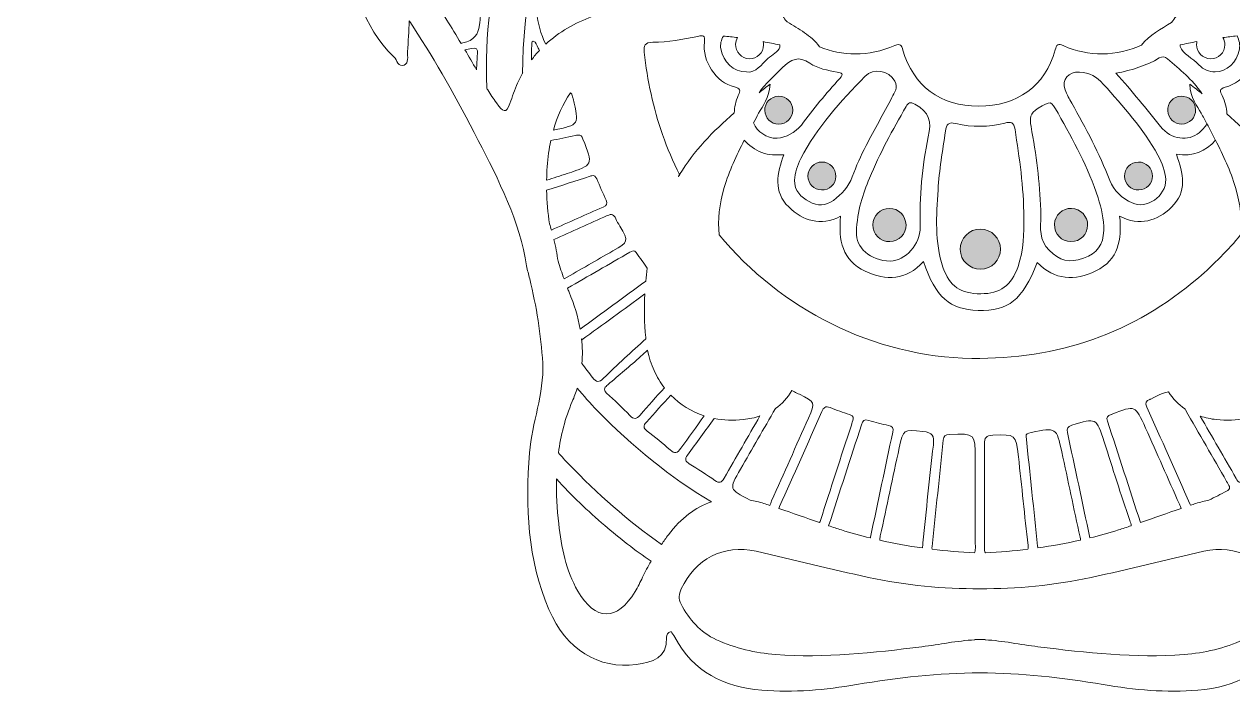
# Model space of a CAD drawing. Extents: x 95 to 1905, y -1935 to -66.
# Drawn here: x 446 to 1147, y -1935 to -1548 of the extents above; entities that cross this region are included whole.
import ezdxf

# ---------------------------------------------------------------- set-up
doc = ezdxf.new("R2010")
doc.units = 0
doc.header["$MEASUREMENT"] = 0
doc.layers.add('Layer 1', color=7, linetype='Continuous')

# ---------------------------------------------------------------- blocks, each defined once
blk = doc.blocks.new('block 5')
at = {"layer": 'Layer 1', "lineweight": 0}
for points, knots in [([(1879.6, -958.17), (1853.61, -957.51), (1827.64, -958.04), (1801.66, -960.62), (1767.9, -963.98), (1734.13, -968.5), (1700.09, -967.66), (1636.04, -966.07), (1574.52, -952.08), (1515.05, -928.61), (1514.6, -928.42), (1514.25, -927.93), (1512.89, -926.69), (1531.02, -923.22), (1548.35, -919.76), (1565.03, -914.06), (1648.23, -885.64), (1724.12, -845.39), (1780.64, -775.69), (1836.26, -707.1), (1863.07, -628.56), (1856.19, -539.99), (1851.48, -479.46), (1826.09, -427.35), (1785.84, -382.41), (1739.3, -330.38), (1682.27, -294.53), (1616.03, -272.83), (1584.03, -262.35), (1552.04, -251.39), (1522.6, -234.95), (1498.3, -221.36), (1477.63, -202.88), (1460.06, -181.01), (1433.82, -148.33), (1417.44, -111.18), (1408.55, -70.46), (1408.22, -68.91), (1408.57, -67), (1406.2, -65.74), (1402.21, -68.13), (1401.04, -72.67), (1399.35, -76.65), (1391.2, -95.77), (1387.03, -115.72), (1384.93, -136.51), (1381.94, -166.14), (1384.02, -195.14), (1389.9, -224.12), (1398.15, -264.84), (1416.74, -300.3), (1445.08, -330.46), (1472.21, -359.32), (1500.3, -387.25), (1527.31, -416.22), (1547.19, -437.52), (1563.55, -461.56), (1570.03, -490.44), (1579.1, -530.95), (1565.45, -565.24), (1537.21, -594.14), (1519.05, -612.68), (1496.4, -623.2), (1470.82, -627.41), (1468.86, -627.72), (1466.76, -627.84), (1465.03, -628.67), (1453.7, -634.13), (1445.74, -631.25), (1437.28, -621.59), (1415.79, -596.98), (1388.15, -592.65), (1357.64, -600.98), (1337.03, -606.6), (1318.3, -616.81), (1298.91, -625.33), (1260.79, -642.06), (1221.3, -646.72), (1180.21, -640.94), (1148.96, -636.53), (1118.96, -627.33), (1088.76, -618.73), (1060.98, -610.82), (1032.61, -609.24), (1003.88, -612.19), (1003.59, -612.23), (1003.32, -612.25), (1003.03, -612.25), (1002.02, -612.33), (1001.03, -612.35), (1000, -612.29), (998.97, -612.35), (997.98, -612.33), (996.97, -612.25), (996.68, -612.25), (996.41, -612.23), (996.12, -612.19), (967.39, -609.24), (939.02, -610.82), (911.24, -618.73), (881.04, -627.33), (851.04, -636.53), (819.79, -640.94), (778.7, -646.72), (739.22, -642.06), (701.09, -625.33), (681.7, -616.81), (662.97, -606.6), (642.36, -600.98), (611.85, -592.65), (584.21, -596.98), (562.72, -621.59), (554.26, -631.25), (546.3, -634.13), (534.97, -628.67), (533.24, -627.84), (531.14, -627.72), (529.18, -627.41), (503.6, -623.2), (480.95, -612.68), (462.79, -594.14), (434.55, -565.24), (420.9, -530.95), (429.97, -490.44), (436.45, -461.56), (452.81, -437.52), (472.7, -416.22), (499.7, -387.25), (527.79, -359.32), (554.92, -330.46), (583.26, -300.3), (601.85, -264.84), (610.1, -224.12), (615.98, -195.14), (618.06, -166.14), (615.07, -136.51), (612.97, -115.72), (608.8, -95.77), (600.65, -76.65), (598.96, -72.67), (597.79, -68.13), (593.81, -65.74), (591.43, -67), (591.78, -68.91), (591.45, -70.46), (582.56, -111.18), (566.18, -148.33), (539.94, -181.01), (522.37, -202.88), (501.7, -221.36), (477.4, -234.95), (447.96, -251.39), (415.97, -262.35), (383.97, -272.83), (317.73, -294.53), (260.7, -330.38), (214.16, -382.41), (173.91, -427.35), (148.52, -479.46), (143.82, -539.99), (136.93, -628.56), (163.74, -707.1), (219.36, -775.69), (275.88, -845.39), (351.77, -885.64), (434.97, -914.06), (451.65, -919.76), (468.98, -923.22), (487.11, -926.69), (485.75, -927.93), (485.4, -928.42), (484.95, -928.61), (425.48, -952.08), (363.96, -966.07), (299.91, -967.66), (265.87, -968.5), (232.11, -963.98), (198.34, -960.62), (172.37, -958.04), (146.39, -957.51), (120.4, -958.17), (100.89, -958.68), (95.24, -967.7), (101.34, -986.06), (107.51, -1004.56), (117.14, -1021.06), (130.04, -1035.67), (160.38, -1070.08), (198.69, -1093.35), (239.3, -1113.27), (250.88, -1118.95), (262.74, -1123.98), (276.17, -1130.08), (263.25, -1136.48), (251.27, -1140.15), (239.14, -1143.49), (236.07, -1144.34), (230.83, -1143.31), (230.39, -1146.94), (229.88, -1151.17), (235.32, -1151.76), (238.38, -1153.19), (268.31, -1167.34), (300.39, -1172.43), (333.04, -1174.27), (347.6, -1175.1), (362.27, -1174.41), (377.1, -1174.41), (376.71, -1179.06), (374.3, -1179.88), (372.59, -1181.1), (365.43, -1186.19), (357.79, -1190.48), (349.52, -1193.6), (347.27, -1194.45), (343.56, -1194.69), (343.85, -1197.66), (344.16, -1201.15), (348.14, -1200.76), (350.72, -1201.15), (355.17, -1201.79), (359.73, -1201.87), (364.25, -1202.14), (404.5, -1204.68), (444.6, -1204.37), (484.23, -1195.62), (496.48, -1192.92), (508.69, -1189.95), (522.08, -1186.81), (515.33, -1200.82), (507.39, -1212.35), (497.61, -1222.69), (495.63, -1224.79), (491.14, -1226.58), (493.14, -1229.82), (494.83, -1232.53), (498.98, -1230.26), (501.86, -1229.64), (530.97, -1223.47), (557.95, -1212.14), (582.85, -1195.87), (588.83, -1191.95), (594.63, -1187.78), (600.49, -1183.72), (582.01, -1220.48), (568.43, -1258.58), (563.71, -1299.03), (558.9, -1340.29), (572.64, -1378.82), (584.03, -1417.46), (584.75, -1417.44), (585.47, -1417.4), (586.19, -1417.38), (586.19, -1417.38), (587.41, -1412.41), (587.41, -1412.41), (589.76, -1418.45), (592.32, -1424.33), (595.02, -1430.08), (595.23, -1437.74), (595.81, -1445.35), (597.21, -1452.9), (601.17, -1474.35), (612.45, -1492.96), (622.17, -1512.08), (622.83, -1511.88), (623.51, -1511.67), (624.17, -1511.48), (625.22, -1502.9), (626.27, -1494.32), (627.33, -1485.74), (629.43, -1488.86), (631.56, -1491.99), (633.72, -1495.11), (633.97, -1497.21), (634.17, -1499.29), (634.38, -1501.4), (636.79, -1525.7), (641.77, -1548.92), (660.39, -1566.75), (662.29, -1568.56), (662.85, -1572.94), (666.31, -1571.51), (669.18, -1570.36), (668.19, -1566.52), (668.38, -1563.78), (668.77, -1557.8), (669, -1551.79), (669.26, -1545.79), (670.17, -1547.15), (671.08, -1548.53), (671.97, -1549.92), (684.55, -1569.29), (696.86, -1590.82), (709.32, -1615.14), (720.81, -1637.57), (733.71, -1662.71), (737.17, -1687.82), (737.85, -1690.31), (738.49, -1692.81), (739.09, -1695.33), (742.99, -1711.31), (745.73, -1727.57), (746.62, -1744.19), (747.57, -1762.14), (740.33, -1778.64), (738.97, -1796.14), (736.55, -1827.22), (737.75, -1857.86), (750.27, -1887.03), (760.26, -1910.25), (779.11, -1921.74), (800.79, -1918.75), (810.34, -1917.41), (818.74, -1915.27), (818.47, -1903.03), (818.45, -1901.75), (818.84, -1900.19), (821.01, -1899.65), (821.71, -1900.66), (822.6, -1901.73), (823.21, -1902.93), (833.86, -1923.31), (851.68, -1931.81), (873.65, -1933.67), (892.11, -1935.23), (910.39, -1933.54), (928.56, -1930.45), (952.35, -1926.41), (976.13, -1923.81), (1000, -1923.62), (1023.87, -1923.81), (1047.65, -1926.41), (1071.44, -1930.45), (1089.61, -1933.54), (1107.89, -1935.23), (1126.35, -1933.67), (1148.32, -1931.81), (1166.14, -1923.31), (1176.79, -1902.93), (1177.41, -1901.73), (1178.29, -1900.66), (1178.99, -1899.65), (1181.16, -1900.19), (1181.55, -1901.75), (1181.53, -1903.03), (1181.26, -1915.27), (1189.66, -1917.41), (1199.21, -1918.75), (1220.89, -1921.74), (1239.74, -1910.25), (1249.73, -1887.03), (1262.25, -1857.86), (1263.45, -1827.22), (1261.03, -1796.14), (1259.67, -1778.64), (1252.43, -1762.14), (1253.38, -1744.19), (1254.27, -1727.57), (1257.01, -1711.31), (1260.91, -1695.33), (1261.51, -1692.81), (1262.15, -1690.31), (1262.83, -1687.82), (1266.29, -1662.71), (1279.19, -1637.57), (1290.68, -1615.14), (1303.14, -1590.82), (1315.45, -1569.29), (1328.03, -1549.92), (1328.92, -1548.53), (1329.83, -1547.15), (1330.74, -1545.79), (1331, -1551.79), (1331.23, -1557.8), (1331.62, -1563.78), (1331.81, -1566.52), (1330.82, -1570.36), (1333.69, -1571.51), (1337.15, -1572.94), (1337.71, -1568.56), (1339.61, -1566.75), (1358.23, -1548.92), (1363.21, -1525.7), (1365.62, -1501.4), (1365.83, -1499.29), (1366.03, -1497.21), (1366.28, -1495.11), (1368.45, -1491.99), (1370.57, -1488.86), (1372.67, -1485.74), (1373.73, -1494.32), (1374.78, -1502.9), (1375.83, -1511.48), (1376.49, -1511.67), (1377.17, -1511.88), (1377.83, -1512.08), (1387.55, -1492.96), (1398.83, -1474.35), (1402.79, -1452.9), (1404.19, -1445.35), (1404.77, -1437.74), (1404.98, -1430.08), (1407.68, -1424.33), (1410.24, -1418.45), (1412.59, -1412.41), (1412.59, -1412.41), (1413.81, -1417.38), (1413.81, -1417.38), (1414.53, -1417.4), (1415.25, -1417.44), (1415.97, -1417.46), (1427.36, -1378.82), (1441.1, -1340.29), (1436.29, -1299.03), (1431.57, -1258.58), (1417.99, -1220.48), (1399.51, -1183.72), (1405.37, -1187.78), (1411.17, -1191.95), (1417.15, -1195.87), (1442.05, -1212.14), (1469.03, -1223.47), (1498.14, -1229.64), (1501.02, -1230.26), (1505.17, -1232.53), (1506.86, -1229.82), (1508.86, -1226.58), (1504.37, -1224.79), (1502.39, -1222.69), (1492.61, -1212.35), (1484.67, -1200.82), (1477.92, -1186.81), (1491.31, -1189.95), (1503.52, -1192.92), (1515.77, -1195.62), (1555.4, -1204.37), (1595.5, -1204.68), (1635.75, -1202.14), (1640.27, -1201.87), (1644.83, -1201.79), (1649.28, -1201.15), (1651.86, -1200.76), (1655.84, -1201.15), (1656.15, -1197.66), (1656.44, -1194.69), (1652.73, -1194.45), (1650.48, -1193.6), (1642.21, -1190.48), (1634.57, -1186.19), (1627.42, -1181.1), (1625.7, -1179.88), (1623.29, -1179.06), (1622.9, -1174.41), (1637.73, -1174.41), (1652.4, -1175.1), (1666.96, -1174.27), (1699.61, -1172.43), (1731.69, -1167.34), (1761.62, -1153.19), (1764.68, -1151.76), (1770.12, -1151.17), (1769.61, -1146.94), (1769.17, -1143.31), (1763.93, -1144.34), (1760.86, -1143.49), (1748.73, -1140.15), (1736.75, -1136.48), (1723.83, -1130.08), (1737.26, -1123.98), (1749.12, -1118.95), (1760.7, -1113.27), (1801.31, -1093.35), (1839.62, -1070.08), (1869.96, -1035.67), (1882.86, -1021.06), (1892.49, -1004.56), (1898.66, -986.06), (1904.77, -967.7), (1899.11, -958.68), (1879.6, -958.17)], [0, 0, 0, 0, 1, 1, 1, 2, 2, 2, 3, 3, 3, 4, 4, 4, 5, 5, 5, 6, 6, 6, 7, 7, 7, 8, 8, 8, 9, 9, 9, 10, 10, 10, 11, 11, 11, 12, 12, 12, 13, 13, 13, 14, 14, 14, 15, 15, 15, 16, 16, 16, 17, 17, 17, 18, 18, 18, 19, 19, 19, 20, 20, 20, 21, 21, 21, 22, 22, 22, 23, 23, 23, 24, 24, 24, 25, 25, 25, 26, 26, 26, 27, 27, 27, 28, 28, 28, 29, 29, 29, 30, 30, 30, 31, 31, 31, 32, 32, 32, 33, 33, 33, 34, 34, 34, 35, 35, 35, 36, 36, 36, 37, 37, 37, 38, 38, 38, 39, 39, 39, 40, 40, 40, 41, 41, 41, 42, 42, 42, 43, 43, 43, 44, 44, 44, 45, 45, 45, 46, 46, 46, 47, 47, 47, 48, 48, 48, 49, 49, 49, 50, 50, 50, 51, 51, 51, 52, 52, 52, 53, 53, 53, 54, 54, 54, 55, 55, 55, 56, 56, 56, 57, 57, 57, 58, 58, 58, 59, 59, 59, 60, 60, 60, 61, 61, 61, 62, 62, 62, 63, 63, 63, 64, 64, 64, 65, 65, 65, 66, 66, 66, 67, 67, 67, 68, 68, 68, 69, 69, 69, 70, 70, 70, 71, 71, 71, 72, 72, 72, 73, 73, 73, 74, 74, 74, 75, 75, 75, 76, 76, 76, 77, 77, 77, 78, 78, 78, 79, 79, 79, 80, 80, 80, 81, 81, 81, 82, 82, 82, 83, 83, 83, 84, 84, 84, 85, 85, 85, 86, 86, 86, 87, 87, 87, 88, 88, 88, 89, 89, 89, 90, 90, 90, 91, 91, 91, 92, 92, 92, 93, 93, 93, 94, 94, 94, 95, 95, 95, 96, 96, 96, 97, 97, 97, 98, 98, 98, 99, 99, 99, 100, 100, 100, 101, 101, 101, 102, 102, 102, 103, 103, 103, 104, 104, 104, 105, 105, 105, 106, 106, 106, 107, 107, 107, 108, 108, 108, 109, 109, 109, 110, 110, 110, 111, 111, 111, 112, 112, 112, 113, 113, 113, 114, 114, 114, 115, 115, 115, 116, 116, 116, 117, 117, 117, 118, 118, 118, 119, 119, 119, 120, 120, 120, 121, 121, 121, 122, 122, 122, 123, 123, 123, 124, 124, 124, 125, 125, 125, 126, 126, 126, 127, 127, 127, 128, 128, 128, 129, 129, 129, 130, 130, 130, 131, 131, 131, 132, 132, 132, 133, 133, 133, 134, 134, 134, 135, 135, 135, 136, 136, 136, 137, 137, 137, 138, 138, 138, 139, 139, 139, 140, 140, 140, 141, 141, 141, 142, 142, 142, 143, 143, 143, 144, 144, 144, 145, 145, 145, 146, 146, 146, 147, 147, 147, 148, 148, 148, 149, 149, 149, 150, 150, 150, 151, 151, 151, 152, 152, 152, 153, 153, 153, 154, 154, 154, 155, 155, 155, 156, 156, 156, 157, 157, 157, 158, 158, 158, 159, 159, 159, 160, 160, 160, 160]), ([(734.85, -1576.46), (734.96, -1576.27), (735.07, -1576.07), (735.2, -1575.88), (734.04, -1577.86), (732.98, -1579.89), (732.02, -1581.97), (730.24, -1585.81), (729.09, -1589.81), (727.66, -1593.79), (725.52, -1599.82), (723.58, -1598.85), (719.82, -1593.42), (718.09, -1590.9), (716.4, -1588.37), (714.75, -1585.81), (714.58, -1585.51), (714.42, -1585.22), (714.25, -1584.92), (714.26, -1584.93), (714.26, -1584.93), (714.27, -1584.94), (714.26, -1584.81), (714.26, -1584.67), (714.25, -1584.54), (712.97, -1554.4), (716.54, -1525.08), (725.12, -1496.33), (735.81, -1460.48), (752.94, -1427.26), (768, -1393.2), (768.66, -1391.71), (769.43, -1390.21), (769.76, -1388.64), (770.12, -1386.9), (770.53, -1384.87), (768.53, -1383.72), (766.75, -1382.7), (765.31, -1383.92), (764.11, -1384.96), (761.76, -1386.98), (759.43, -1389.07), (757.37, -1391.37), (734.92, -1416.36), (709.49, -1438), (682.89, -1458.38), (671.53, -1467.08), (659.75, -1475.14), (647.78, -1482.91), (643.85, -1477.19), (639.99, -1471.46), (636.27, -1465.69), (669.52, -1443.05), (702.27, -1419.78), (731.33, -1391.69), (770.97, -1353.37), (805.14, -1310.68), (836.73, -1265.88), (838.81, -1271.87), (840.67, -1277.9), (842.3, -1283.97), (842.15, -1284.19), (842, -1284.4), (841.86, -1284.62), (804.24, -1339.46), (772.79, -1397.37), (753.41, -1461.39), (741.89, -1499.45), (735.57, -1537.78), (734.85, -1576.46)], [0, 0, 0, 0, 1, 1, 1, 2, 2, 2, 3, 3, 3, 4, 4, 4, 5, 5, 5, 6, 6, 6, 7, 7, 7, 8, 8, 8, 9, 9, 9, 10, 10, 10, 11, 11, 11, 12, 12, 12, 13, 13, 13, 14, 14, 14, 15, 15, 15, 16, 16, 16, 17, 17, 17, 18, 18, 18, 19, 19, 19, 20, 20, 20, 21, 21, 21, 22, 22, 22, 23, 23, 23, 23]), ([(743.87, -1521.63), (745.76, -1511.21), (747.18, -1500.71), (749.76, -1490.42), (750.19, -1488.67), (750.52, -1486.86), (752.26, -1486.1), (754.43, -1486.51), (754.35, -1488.17), (754.79, -1489.51), (760.83, -1507.79), (767.49, -1525.8), (775.28, -1543.32), (765.43, -1547.09), (756.15, -1552.3), (748.36, -1559.43), (742.65, -1547.4), (741.46, -1534.93), (743.87, -1521.63)], [0, 0, 0, 0, 1, 1, 1, 2, 2, 2, 3, 3, 3, 4, 4, 4, 5, 5, 5, 6, 6, 6, 6]), ([(999.25, -1595.29), (977.18, -1595.27), (961.32, -1583.6), (955.35, -1562.78), (954.55, -1560), (954.05, -1558.85), (950.76, -1560.23), (935.23, -1566.71), (919.82, -1566.37), (907.08, -1560.85), (904.68, -1557.46), (901.62, -1554.96), (898.35, -1552.74), (895.09, -1550.53), (891.62, -1548.62), (888.4, -1546.41), (888.26, -1546.31), (888.1, -1546.24), (887.95, -1546.15), (886.42, -1544.21), (885.01, -1542.15), (883.74, -1539.95), (885.08, -1538.73), (887.47, -1538.35), (889.25, -1537.58), (904.69, -1530.86), (920.32, -1524.84), (936.33, -1520.03), (946.89, -1524.17), (958.16, -1527.42), (970.18, -1529.76), (1002.23, -1536), (1034.58, -1531.98), (1063.56, -1520), (1079.62, -1524.81), (1095.28, -1530.85), (1110.75, -1537.58), (1112.38, -1538.29), (1114.51, -1538.69), (1115.89, -1539.7), (1114.53, -1542.16), (1112.92, -1544.52), (1111.04, -1546.78), (1105.03, -1550.81), (1098.25, -1553.97), (1093.59, -1559.96), (1079.57, -1566.4), (1062.64, -1566.87), (1048.56, -1560.26), (1045.04, -1558.61), (1044.48, -1559.82), (1043.66, -1562.76), (1037.78, -1583.66), (1021.8, -1595.3), (999.25, -1595.29)], [0, 0, 0, 0, 1, 1, 1, 2, 2, 2, 3, 3, 3, 4, 4, 4, 5, 5, 5, 6, 6, 6, 7, 7, 7, 8, 8, 8, 9, 9, 9, 10, 10, 10, 11, 11, 11, 12, 12, 12, 13, 13, 13, 14, 14, 14, 15, 15, 15, 16, 16, 16, 17, 17, 17, 18, 18, 18, 18]), ([(710.54, -1543.28), (710.46, -1544.21), (710.36, -1546.23), (710.07, -1548.21), (709.23, -1553.88), (707.02, -1557.14), (700.38, -1558.63), (700.02, -1558.7), (699.68, -1558.81), (699.33, -1558.9), (696.57, -1554.3), (693.81, -1549.79), (691.03, -1545.42), (690.26, -1544.21), (689.49, -1543.02), (688.72, -1541.83), (693.65, -1540.08), (698.6, -1538.42), (703.62, -1536.97), (710.52, -1534.97), (710.86, -1535.23), (710.54, -1543.28)], [0, 0, 0, 0, 1, 1, 1, 2, 2, 2, 3, 3, 3, 4, 4, 4, 5, 5, 5, 6, 6, 6, 7, 7, 7, 7]), ([(826.01, -1634.96), (825.76, -1635.37), (825.51, -1635.78), (825.26, -1636.19), (825.49, -1635.77), (825.74, -1635.35), (826, -1634.94), (822.19, -1627.48), (818.85, -1619.75), (816.08, -1611.76), (810.7, -1596.26), (807.25, -1580.38), (805.51, -1564.08), (805.09, -1560.08), (805.77, -1558.37), (810.38, -1558.31), (819.17, -1558.2), (827.89, -1556.76), (836.47, -1554.85), (839.8, -1554.11), (840.81, -1554.16), (840.33, -1558.16), (839, -1569.3), (847.11, -1581.46), (857.73, -1584.19), (861.35, -1585.13), (861.33, -1586.05), (859.97, -1589.1), (858.48, -1592.48), (857.73, -1595.89), (857.68, -1599.2), (845.19, -1609.95), (834.21, -1621.26), (826, -1634.94), (826, -1634.95), (826.01, -1634.95), (826.01, -1634.96)], [0, 0, 0, 0, 1, 1, 1, 2, 2, 2, 3, 3, 3, 4, 4, 4, 5, 5, 5, 6, 6, 6, 7, 7, 7, 8, 8, 8, 9, 9, 9, 10, 10, 10, 11, 11, 11, 12, 12, 12, 12]), ([(849.88, -1562.15), (849.42, -1559.59), (850.02, -1556.98), (851.36, -1554.66), (854.12, -1554.92), (856.87, -1555.24), (859.61, -1555.6), (858.92, -1556.72), (858.47, -1557.99), (858.4, -1559.39), (858.19, -1563.78), (861.92, -1567.76), (866.36, -1567.89), (870.89, -1568.01), (874.58, -1564.41), (874.62, -1559.82), (874.63, -1559.16), (874.54, -1558.53), (874.42, -1557.92), (877.61, -1558.51), (880.81, -1559.15), (884, -1559.81), (884.08, -1560.23), (884.09, -1560.67), (883.97, -1561.14), (883.35, -1563.72), (879.61, -1565.59), (877.15, -1567.66), (873.18, -1571.02), (870.34, -1576.37), (864.66, -1575.46), (857.23, -1575.48), (851.24, -1569.77), (849.88, -1562.15)], [0, 0, 0, 0, 1, 1, 1, 2, 2, 2, 3, 3, 3, 4, 4, 4, 5, 5, 5, 6, 6, 6, 7, 7, 7, 8, 8, 8, 9, 9, 9, 10, 10, 10, 11, 11, 11, 11]), ([(1136.4, -1575.44), (1132.67, -1575.43), (1129.65, -1574.27), (1126.96, -1571.36), (1123.46, -1567.58), (1117.23, -1564.92), (1116.11, -1560.72), (1116.03, -1560.41), (1116, -1560.11), (1116, -1559.81), (1119.26, -1559.14), (1122.52, -1558.48), (1125.78, -1557.89), (1125.66, -1558.4), (1125.58, -1558.93), (1125.56, -1559.48), (1125.42, -1563.91), (1129.16, -1567.78), (1133.65, -1567.86), (1138.19, -1567.94), (1141.95, -1564.26), (1141.96, -1559.73), (1141.96, -1558.2), (1141.51, -1556.78), (1140.76, -1555.56), (1143.51, -1555.21), (1146.26, -1554.88), (1149.02, -1554.63), (1150.3, -1557), (1150.84, -1559.66), (1150.36, -1562.26), (1148.89, -1570.06), (1143.1, -1575.52), (1136.4, -1575.44)], [0, 0, 0, 0, 1, 1, 1, 2, 2, 2, 3, 3, 3, 4, 4, 4, 5, 5, 5, 6, 6, 6, 7, 7, 7, 8, 8, 8, 9, 9, 9, 10, 10, 10, 11, 11, 11, 11]), ([(1140.42, -1589.1), (1139.3, -1586.77), (1138.35, -1585.37), (1142.15, -1584.31), (1153.58, -1581.12), (1160.94, -1570.23), (1159.95, -1558.11), (1159.65, -1554.39), (1160.43, -1553.82), (1163.85, -1554.63), (1172.77, -1556.72), (1181.86, -1557.95), (1191.01, -1558.22), (1194.65, -1558.32), (1194.96, -1559.82), (1194.67, -1562.88), (1192.15, -1589.19), (1185.3, -1613.32), (1174.13, -1635.19), (1166.05, -1621.68), (1155.31, -1610.46), (1143.06, -1599.84), (1143.06, -1599.84), (1143.06, -1599.73), (1143.06, -1599.73), (1143.06, -1596.26), (1142.16, -1592.71), (1140.42, -1589.1)], [0, 0, 0, 0, 1, 1, 1, 2, 2, 2, 3, 3, 3, 4, 4, 4, 5, 5, 5, 6, 6, 6, 7, 7, 7, 8, 8, 8, 9, 9, 9, 9]), ([(708.82, -1564.9), (708.54, -1568), (708.47, -1571.11), (708.31, -1574.21), (708.31, -1574.21), (708.31, -1574.25), (708.31, -1574.25), (706.07, -1570.31), (703.83, -1566.46), (701.58, -1562.67), (702.83, -1562.37), (704.08, -1562.09), (705.34, -1561.85), (708.04, -1561.33), (709.08, -1562.13), (708.82, -1564.9)], [0, 0, 0, 0, 1, 1, 1, 2, 2, 2, 3, 3, 3, 4, 4, 4, 5, 5, 5, 5]), ([(740.12, -1568.53), (740.18, -1565.52), (740.23, -1562.5), (740.28, -1559.49), (740.3, -1558.78), (740.21, -1558.02), (741.16, -1557.63), (742.88, -1558.23), (743.21, -1560.01), (743.88, -1561.37), (744.15, -1561.93), (744.45, -1562.47), (744.73, -1563.03), (743.1, -1564.79), (741.57, -1566.62), (740.12, -1568.53)], [0, 0, 0, 0, 1, 1, 1, 2, 2, 2, 3, 3, 3, 4, 4, 4, 5, 5, 5, 5]), ([(871.75, -1599.45), (874.19, -1594.88), (877.85, -1590.74), (878.44, -1582.49), (876.27, -1584.16), (874.14, -1585.83), (872.02, -1587.49), (875.79, -1582.13), (880.75, -1577.71), (885.46, -1573.07), (890.45, -1568.16), (894.86, -1565.89), (901.51, -1570.43), (906.06, -1573.55), (911.77, -1574.62), (917.28, -1575.54), (920.11, -1576.01), (921.41, -1576.54), (918.82, -1579.3), (910.82, -1587.8), (903.61, -1596.95), (896.54, -1606.24), (892.99, -1610.89), (887.57, -1613.25), (882.47, -1613.9), (876.24, -1614), (871.11, -1610.09), (868.76, -1605.02), (869.76, -1603.16), (870.76, -1601.31), (871.75, -1599.45)], [0, 0, 0, 0, 1, 1, 1, 2, 2, 2, 3, 3, 3, 4, 4, 4, 5, 5, 5, 6, 6, 6, 7, 7, 7, 8, 8, 8, 9, 9, 9, 10, 10, 10, 10]), ([(1104.6, -1607.05), (1096.39, -1596.93), (1088.41, -1586.62), (1078.8, -1576.22), (1088.35, -1574.45), (1096.47, -1571.76), (1103.94, -1567.39), (1105.87, -1566.27), (1107.23, -1566.69), (1108.75, -1567.96), (1115.91, -1573.92), (1123.01, -1579.97), (1128.48, -1587.61), (1128.62, -1587.8), (1128.73, -1587.99), (1128.86, -1588.18), (1126.46, -1586.29), (1124.03, -1584.4), (1121.56, -1582.49), (1122.15, -1590.74), (1125.81, -1594.88), (1128.25, -1599.45), (1129.35, -1601.51), (1130.46, -1603.57), (1131.56, -1605.62), (1130.53, -1607.37), (1129.03, -1609.04), (1127.06, -1610.69), (1120.85, -1615.85), (1110.96, -1614.88), (1104.6, -1607.05)], [0, 0, 0, 0, 1, 1, 1, 2, 2, 2, 3, 3, 3, 4, 4, 4, 5, 5, 5, 6, 6, 6, 7, 7, 7, 8, 8, 8, 9, 9, 9, 10, 10, 10, 10]), ([(896.23, -1625.72), (905.58, -1607.48), (919.28, -1592.56), (933.4, -1578.07), (938.53, -1572.8), (947.13, -1574.71), (950.61, -1580.77), (952.78, -1584.55), (950.51, -1587.38), (949.04, -1590.23), (944.18, -1599.59), (938.88, -1608.73), (934.07, -1618.13), (931.05, -1624.01), (928.3, -1630.07), (926.02, -1636.26), (923.86, -1642.13), (919.88, -1646.3), (915.13, -1649.87), (910.71, -1653.2), (905.89, -1653.37), (901.03, -1650.6), (896.31, -1647.91), (892.56, -1644.55), (892.58, -1638.14), (892.8, -1633.98), (894.18, -1629.73), (896.23, -1625.72)], [0, 0, 0, 0, 1, 1, 1, 2, 2, 2, 3, 3, 3, 4, 4, 4, 5, 5, 5, 6, 6, 6, 7, 7, 7, 8, 8, 8, 9, 9, 9, 9]), ([(1053.18, -1593.6), (1051.77, -1591.13), (1050.48, -1588.55), (1049.46, -1585.89), (1047.15, -1579.87), (1051.23, -1575.15), (1057.79, -1575.57), (1063.49, -1575.93), (1067.67, -1578.16), (1071.52, -1582.5), (1083.04, -1595.51), (1094.79, -1608.29), (1103.14, -1623.72), (1105.63, -1628.33), (1107.41, -1633.16), (1107.75, -1637.72), (1107.85, -1647.61), (1096.54, -1655.23), (1088.15, -1651.39), (1082.3, -1648.72), (1077.67, -1644.33), (1075.3, -1638.3), (1069.19, -1622.76), (1061.44, -1608.06), (1053.18, -1593.6)], [0, 0, 0, 0, 1, 1, 1, 2, 2, 2, 3, 3, 3, 4, 4, 4, 5, 5, 5, 6, 6, 6, 7, 7, 7, 8, 8, 8, 8]), ([(752.8, -1609.24), (755.08, -1601.28), (758.39, -1594.03), (762.66, -1587.6), (763.28, -1587.93), (763.81, -1588.63), (763.97, -1589.88), (764.02, -1590.23), (764.13, -1590.57), (764.22, -1590.92), (767.91, -1605.98), (767.92, -1606.1), (752.8, -1609.24)], [0, 0, 0, 0, 1, 1, 1, 2, 2, 2, 3, 3, 3, 4, 4, 4, 4]), ([(965.38, -1665.43), (965.59, -1675.1), (956.78, -1685.06), (948, -1685.03), (936.09, -1684.98), (928.16, -1677.04), (928.42, -1668.32), (928.93, -1655.5), (932.26, -1646.23), (936, -1637.11), (941.91, -1622.67), (949.45, -1609.05), (957.25, -1595.56), (958.62, -1593.21), (959.3, -1592.59), (962.37, -1594.21), (970.61, -1598.56), (972.07, -1604.17), (970.11, -1613.13), (966.37, -1630.27), (965, -1647.82), (965.38, -1665.43)], [0, 0, 0, 0, 1, 1, 1, 2, 2, 2, 3, 3, 3, 4, 4, 4, 5, 5, 5, 6, 6, 6, 7, 7, 7, 7]), ([(1029.64, -1607.08), (1028.77, -1602.39), (1028.99, -1599.34), (1033.71, -1596.55), (1041.14, -1592.17), (1040.94, -1591.69), (1045.31, -1599.42), (1054.21, -1615.16), (1062.89, -1631.01), (1068.46, -1648.33), (1070.44, -1654.5), (1071.93, -1660.74), (1071.76, -1667.28), (1071.54, -1675.65), (1067.98, -1680.56), (1060.07, -1683.41), (1051.58, -1686.46), (1046.32, -1684.75), (1040.14, -1678.8), (1034.02, -1672.92), (1035.28, -1665.85), (1035.25, -1658.81), (1035.24, -1657.73), (1035.25, -1656.66), (1035.25, -1655.59), (1034.7, -1639.26), (1032.61, -1623.11), (1029.64, -1607.08)], [0, 0, 0, 0, 1, 1, 1, 2, 2, 2, 3, 3, 3, 4, 4, 4, 5, 5, 5, 6, 6, 6, 7, 7, 7, 8, 8, 8, 9, 9, 9, 9]), ([(1025.54, -1660.14), (1025.54, -1668.57), (1025.42, -1678.6), (1022.08, -1688.26), (1018.26, -1699.28), (1011.87, -1703.95), (1000.47, -1704), (988.9, -1704.04), (982.42, -1699.7), (978.61, -1688.63), (973.6, -1674.02), (974.83, -1658.9), (975.73, -1643.88), (976.41, -1632.43), (978.38, -1621.12), (980.05, -1609.78), (980.63, -1605.88), (981.58, -1604.27), (986.12, -1605.39), (995.46, -1607.67), (1005, -1607.45), (1014.35, -1605.12), (1018.01, -1604.2), (1019.67, -1604.55), (1020.34, -1608.86), (1022.91, -1625.33), (1025.31, -1641.8), (1025.54, -1660.14)], [0, 0, 0, 0, 1, 1, 1, 2, 2, 2, 3, 3, 3, 4, 4, 4, 5, 5, 5, 6, 6, 6, 7, 7, 7, 8, 8, 8, 9, 9, 9, 9]), ([(750.05, -1622.51), (750.36, -1620.04), (750.77, -1617.64), (751.27, -1615.28), (755.98, -1614.28), (760.68, -1613.28), (765.4, -1612.28), (765.92, -1612.17), (766.46, -1612.12), (766.99, -1612.05), (768.94, -1611.61), (769.34, -1612.97), (769.91, -1614.38), (775.96, -1629.36), (775.98, -1629.37), (760.78, -1634.34), (756.82, -1635.64), (752.85, -1636.92), (748.89, -1638.2), (748.99, -1633.01), (749.37, -1627.78), (750.05, -1622.51)], [0, 0, 0, 0, 1, 1, 1, 2, 2, 2, 3, 3, 3, 4, 4, 4, 5, 5, 5, 6, 6, 6, 7, 7, 7, 7]), ([(995.31, -1741.44), (938.44, -1740.6), (884.5, -1712.97), (848.88, -1669.8), (847.99, -1661.18), (849.01, -1652.06), (851.88, -1642.46), (854.75, -1632.84), (858.92, -1623.84), (863.46, -1615.02), (866.08, -1618.03), (869.52, -1620.52), (873.68, -1622.21), (877.61, -1623.81), (881.69, -1623.62), (886.37, -1623.42), (882.59, -1634.21), (880.02, -1644.81), (889.2, -1653.71), (897.61, -1661.85), (907.4, -1664.91), (919.25, -1659.14), (917.98, -1672.91), (920.17, -1684.65), (933.55, -1690.95), (945.74, -1696.69), (957.17, -1696.33), (967.28, -1685.39), (974.4, -1706.14), (982.48, -1713.16), (998.94, -1713.61), (1016.73, -1714.1), (1024.47, -1707.94), (1033.27, -1685.85), (1043.38, -1696.24), (1054.89, -1696.74), (1067.23, -1690.74), (1080.44, -1684.33), (1082.25, -1672.67), (1080.99, -1659.13), (1092.77, -1664.86), (1102.59, -1661.97), (1111.05, -1653.84), (1120.31, -1644.93), (1117.85, -1634.32), (1113.86, -1623.16), (1123.7, -1624.83), (1130.82, -1621.42), (1136.51, -1614.99), (1141.07, -1623.82), (1145.24, -1632.83), (1148.13, -1642.46), (1151.01, -1652.11), (1152, -1661.27), (1151.07, -1669.94), (1143.8, -1678.67), (1135.69, -1686.95), (1126.63, -1694.72), (1089, -1726.99), (1044.85, -1742.17), (995.31, -1741.44)], [0, 0, 0, 0, 1, 1, 1, 2, 2, 2, 3, 3, 3, 4, 4, 4, 5, 5, 5, 6, 6, 6, 7, 7, 7, 8, 8, 8, 9, 9, 9, 10, 10, 10, 11, 11, 11, 12, 12, 12, 13, 13, 13, 14, 14, 14, 15, 15, 15, 16, 16, 16, 17, 17, 17, 18, 18, 18, 19, 19, 19, 20, 20, 20, 20]), ([(750.62, -1663.5), (749.62, -1657.08), (749.05, -1650.61), (748.91, -1644.07), (757.29, -1641.35), (765.68, -1638.63), (774.07, -1635.91), (774.41, -1635.8), (774.76, -1635.72), (775.11, -1635.62), (776.68, -1635.25), (777.36, -1636.16), (777.92, -1637.43), (779.72, -1641.54), (781.47, -1645.66), (783.43, -1649.69), (784.53, -1651.94), (783.64, -1652.87), (781.68, -1653.74), (771.67, -1658.18), (761.67, -1662.66), (751.66, -1667.12), (751.32, -1665.91), (750.99, -1664.7), (750.62, -1663.5)], [0, 0, 0, 0, 1, 1, 1, 2, 2, 2, 3, 3, 3, 4, 4, 4, 5, 5, 5, 6, 6, 6, 7, 7, 7, 8, 8, 8, 8]), ([(783.99, -1658.73), (786.54, -1657.57), (787.94, -1658.05), (788.99, -1660.55), (789.61, -1662.03), (790.49, -1663.4), (791.29, -1664.79), (796.49, -1673.82), (796.5, -1673.83), (787.23, -1679.18), (777.83, -1684.6), (768.42, -1690.02), (759.02, -1695.44), (757.76, -1692), (756.56, -1688.55), (755.53, -1685.07), (754.94, -1680.89), (754.1, -1676.73), (753.1, -1672.59), (763.41, -1668), (773.71, -1663.39), (783.99, -1658.73)], [0, 0, 0, 0, 1, 1, 1, 2, 2, 2, 3, 3, 3, 4, 4, 4, 5, 5, 5, 6, 6, 6, 7, 7, 7, 7]), ([(800.83, -1680.17), (802.95, -1683.17), (805.09, -1686.14), (807.22, -1689.12), (806.86, -1691.67), (806.58, -1694.23), (806.34, -1696.79), (793.68, -1706.02), (780.99, -1715.19), (768.37, -1724.47), (767.09, -1717.33), (764.89, -1710.2), (761.93, -1703.04), (761.62, -1702.29), (761.32, -1701.53), (761.02, -1700.78), (773.06, -1693.83), (785.1, -1686.9), (797.14, -1679.94), (798.47, -1679.17), (799.66, -1678.53), (800.83, -1680.17)], [0, 0, 0, 0, 1, 1, 1, 2, 2, 2, 3, 3, 3, 4, 4, 4, 5, 5, 5, 6, 6, 6, 7, 7, 7, 7]), ([(769.2, -1730.12), (769.23, -1730.31), (769.25, -1730.49), (769.27, -1730.68), (781.51, -1721.91), (793.68, -1713.04), (805.81, -1704.12), (805.41, -1712.47), (805.58, -1720.9), (806.31, -1729.4), (806.33, -1729.65), (806.37, -1729.89), (806.39, -1730.13), (798.08, -1737.58), (789.81, -1745.08), (781.91, -1752.98), (779.4, -1755.49), (777.51, -1755.35), (775.43, -1752.5), (773.45, -1749.78), (771.42, -1747.09), (769.36, -1744.42), (769.78, -1739.64), (769.71, -1734.88), (769.2, -1730.12)], [0, 0, 0, 0, 1, 1, 1, 2, 2, 2, 3, 3, 3, 4, 4, 4, 5, 5, 5, 6, 6, 6, 7, 7, 7, 8, 8, 8, 8]), ([(784.43, -1756.72), (790.76, -1751.19), (797.24, -1745.81), (803.53, -1740.24), (804.83, -1739.09), (806.11, -1737.93), (807.4, -1736.78), (808.27, -1740.94), (809.55, -1744.86), (811.2, -1748.48), (812.85, -1752.11), (814.86, -1755.46), (817.19, -1758.48), (812.46, -1763.74), (807.73, -1768.99), (803.04, -1774.28), (800.85, -1776.75), (799.49, -1776.99), (797.13, -1774.52), (792.82, -1770.01), (788.23, -1765.75), (783.63, -1761.51), (781.27, -1759.33), (782.99, -1757.99), (784.43, -1756.72)], [0, 0, 0, 0, 1, 1, 1, 2, 2, 2, 3, 3, 3, 4, 4, 4, 5, 5, 5, 6, 6, 6, 7, 7, 7, 8, 8, 8, 8]), ([(819.5, -1843.66), (818.12, -1845.48), (816.79, -1847.33), (815.5, -1849.21), (796.11, -1835.76), (778.31, -1819.93), (761.53, -1802.46), (759.56, -1800.41), (757.63, -1798.33), (755.74, -1796.22), (757.07, -1786.15), (759.59, -1776.2), (763.78, -1766.43), (764.9, -1763.83), (765.84, -1761.24), (766.63, -1758.66), (770.33, -1763.11), (774.16, -1767.46), (778.2, -1771.61), (798.65, -1792.65), (820.73, -1810.38), (844.43, -1824.62), (835.14, -1827.6), (826.88, -1833.94), (819.5, -1843.66)], [0, 0, 0, 0, 1, 1, 1, 2, 2, 2, 3, 3, 3, 4, 4, 4, 5, 5, 5, 6, 6, 6, 7, 7, 7, 8, 8, 8, 8]), ([(806.72, -1778.4), (811.45, -1773.19), (816.16, -1767.97), (820.87, -1762.74), (826.24, -1768.24), (832.83, -1772.34), (840.23, -1774.77), (835.7, -1781.01), (831.18, -1787.27), (826.71, -1793.56), (824.66, -1796.45), (823.16, -1796.81), (820.46, -1794.41), (816.18, -1790.6), (811.67, -1787.03), (807.11, -1783.55), (804.85, -1781.81), (804.8, -1780.51), (806.72, -1778.4)], [0, 0, 0, 0, 1, 1, 1, 2, 2, 2, 3, 3, 3, 4, 4, 4, 5, 5, 5, 6, 6, 6, 6]), ([(861.27, -1805.57), (867.99, -1793.88), (874.78, -1782.22), (881.46, -1770.5), (885.34, -1767.86), (888.58, -1764.39), (891.08, -1760.02), (891.52, -1760.21), (891.99, -1760.45), (892.5, -1760.8), (893.37, -1761.41), (894.4, -1761.8), (895.36, -1762.26), (904.73, -1766.75), (904.75, -1766.76), (900.64, -1776.03), (893.54, -1792.05), (886.44, -1808.06), (879.25, -1824.04), (878.89, -1824.84), (878.69, -1825.85), (878.18, -1826.65), (877.05, -1826.28), (875.93, -1825.89), (874.81, -1825.53), (872.07, -1824.67), (869.41, -1824.01), (866.81, -1823.54), (854.54, -1817.34), (854.54, -1817.29), (861.27, -1805.57)], [0, 0, 0, 0, 1, 1, 1, 2, 2, 2, 3, 3, 3, 4, 4, 4, 5, 5, 5, 6, 6, 6, 7, 7, 7, 8, 8, 8, 9, 9, 9, 10, 10, 10, 10]), ([(1096.7, -1769.68), (1095.58, -1767.21), (1096.16, -1766.03), (1098.47, -1765.22), (1098.64, -1765.16), (1098.81, -1765.09), (1098.97, -1765.01), (1104.02, -1762.49), (1107.07, -1760.98), (1109.37, -1760.81), (1111.86, -1764.9), (1115.02, -1768.14), (1118.76, -1770.64), (1118.88, -1770.85), (1118.98, -1771.02), (1119.1, -1771.23), (1127.04, -1785.07), (1135.03, -1798.89), (1142.99, -1812.72), (1143.61, -1813.8), (1144.24, -1814.88), (1144.68, -1815.66), (1144.92, -1817.41), (1143.92, -1817.91), (1142.96, -1818.4), (1139.53, -1820.15), (1136.1, -1821.9), (1132.67, -1823.65), (1130.24, -1824.12), (1127.75, -1824.73), (1125.19, -1825.53), (1124.15, -1825.86), (1123.12, -1826.23), (1122.07, -1826.56), (1121.92, -1826.31), (1121.77, -1826.03), (1121.62, -1825.7), (1113.39, -1806.99), (1105.1, -1788.31), (1096.7, -1769.68)], [0, 0, 0, 0, 1, 1, 1, 2, 2, 2, 3, 3, 3, 4, 4, 4, 5, 5, 5, 6, 6, 6, 7, 7, 7, 8, 8, 8, 9, 9, 9, 10, 10, 10, 11, 11, 11, 12, 12, 12, 13, 13, 13, 13]), ([(883.85, -1827.31), (892.13, -1809.01), (900.28, -1790.66), (908.39, -1772.29), (909.44, -1769.91), (910.56, -1768.86), (913.26, -1769.99), (916.9, -1771.5), (920.68, -1772.67), (924.39, -1774.01), (925.56, -1774.44), (926.86, -1774.8), (926.6, -1776.51), (926.23, -1777.72), (925.88, -1778.92), (925.5, -1780.12), (919.51, -1798.53), (913.45, -1816.93), (907.59, -1835.38), (907.45, -1835.84), (907.3, -1836.24), (907.14, -1836.63), (899.24, -1833.89), (891.36, -1831.07), (883.45, -1828.39), (883.55, -1828.06), (883.68, -1827.7), (883.85, -1827.31)], [0, 0, 0, 0, 1, 1, 1, 2, 2, 2, 3, 3, 3, 4, 4, 4, 5, 5, 5, 6, 6, 6, 7, 7, 7, 8, 8, 8, 9, 9, 9, 9]), ([(1073.93, -1777.87), (1073.18, -1775.59), (1073.89, -1774.48), (1076.04, -1773.96), (1076.22, -1773.92), (1076.39, -1773.86), (1076.55, -1773.79), (1090.06, -1768.48), (1090.07, -1768.48), (1096, -1781.8), (1102.54, -1796.5), (1109.07, -1811.2), (1115.61, -1825.91), (1115.99, -1826.77), (1116.35, -1827.65), (1116.65, -1828.36), (1108.74, -1831.04), (1100.89, -1833.89), (1093, -1836.63), (1086.67, -1817.03), (1080.33, -1797.44), (1073.93, -1777.87)], [0, 0, 0, 0, 1, 1, 1, 2, 2, 2, 3, 3, 3, 4, 4, 4, 5, 5, 5, 6, 6, 6, 7, 7, 7, 7]), ([(830.58, -1797.5), (835.78, -1790.45), (840.93, -1783.38), (846.08, -1776.29), (851.41, -1777.35), (857.07, -1777.6), (862.94, -1776.92), (866.35, -1776.53), (869.56, -1775.83), (872.56, -1774.83), (865.61, -1786.83), (858.65, -1798.83), (851.79, -1810.89), (850.22, -1813.64), (848.9, -1813.88), (846.43, -1812.19), (841.57, -1808.85), (836.6, -1805.66), (831.61, -1802.51), (829.4, -1801.12), (828.76, -1799.97), (830.58, -1797.5)], [0, 0, 0, 0, 1, 1, 1, 2, 2, 2, 3, 3, 3, 4, 4, 4, 5, 5, 5, 6, 6, 6, 7, 7, 7, 7]), ([(931.35, -1779.91), (932.07, -1777.67), (933.05, -1776.61), (935.62, -1777.4), (939.38, -1778.56), (943.22, -1779.47), (947.06, -1780.32), (949.26, -1780.81), (950.21, -1781.84), (949.49, -1784.13), (945.2, -1804.38), (940.88, -1824.69), (936.61, -1845.01), (936.57, -1845.2), (936.52, -1845.35), (936.47, -1845.52), (930.86, -1844.15), (925.27, -1842.62), (919.73, -1840.88), (917.25, -1840.1), (914.8, -1839.26), (912.33, -1838.43), (918.72, -1818.93), (925.05, -1799.43), (931.35, -1779.91)], [0, 0, 0, 0, 1, 1, 1, 2, 2, 2, 3, 3, 3, 4, 4, 4, 5, 5, 5, 6, 6, 6, 7, 7, 7, 8, 8, 8, 8]), ([(1063.73, -1845.47), (1063.72, -1845.43), (1063.71, -1845.39), (1063.7, -1845.35), (1059.4, -1825.03), (1055.09, -1804.72), (1050.71, -1784.42), (1050.19, -1781.99), (1050.85, -1780.96), (1053.29, -1780.21), (1067.49, -1775.81), (1067.47, -1775.75), (1072.03, -1789.85), (1076.93, -1805.01), (1081.64, -1820.24), (1086.85, -1835.29), (1087.26, -1836.47), (1087.56, -1837.5), (1087.71, -1838.41), (1085.23, -1839.25), (1082.76, -1840.1), (1080.27, -1840.88), (1074.8, -1842.6), (1069.27, -1844.11), (1063.73, -1845.47)], [0, 0, 0, 0, 1, 1, 1, 2, 2, 2, 3, 3, 3, 4, 4, 4, 5, 5, 5, 6, 6, 6, 7, 7, 7, 8, 8, 8, 8]), ([(1153.42, -1812.35), (1152.68, -1812.83), (1151.87, -1813.21), (1151.25, -1813.55), (1149.51, -1813.35), (1149.12, -1812.04), (1148.51, -1810.99), (1141.57, -1798.97), (1134.63, -1786.93), (1127.67, -1774.91), (1130.61, -1775.86), (1133.74, -1776.53), (1137.06, -1776.92), (1142.97, -1777.6), (1148.68, -1777.35), (1154.04, -1776.27), (1159.04, -1783.15), (1164.05, -1790.02), (1169.12, -1796.85), (1171.02, -1799.42), (1171.32, -1800.92), (1168.32, -1802.73), (1163.26, -1805.78), (1158.39, -1809.14), (1153.42, -1812.35)], [0, 0, 0, 0, 1, 1, 1, 2, 2, 2, 3, 3, 3, 4, 4, 4, 5, 5, 5, 6, 6, 6, 7, 7, 7, 8, 8, 8, 8]), ([(966.98, -1848.33), (966.88, -1849.29), (966.89, -1850.38), (966.66, -1851.3), (958.38, -1850.13), (950.13, -1848.65), (941.95, -1846.81), (941.94, -1846.09), (942.04, -1845.26), (942.26, -1844.27), (946.08, -1827.34), (949.56, -1810.32), (953.22, -1793.35), (955.62, -1782.26), (955.63, -1782.64), (966.92, -1783.8), (972.57, -1784.38), (973.71, -1786.2), (973.02, -1791.73), (970.67, -1810.55), (968.98, -1829.46), (966.98, -1848.33)], [0, 0, 0, 0, 1, 1, 1, 2, 2, 2, 3, 3, 3, 4, 4, 4, 5, 5, 5, 6, 6, 6, 7, 7, 7, 7]), ([(972.26, -1850.37), (974.48, -1829.88), (976.63, -1809.38), (978.7, -1788.88), (978.95, -1786.42), (979.85, -1785.61), (982.37, -1785.52), (997.31, -1785), (997.31, -1784.93), (997.31, -1799.71), (997.31, -1799.71), (997.31, -1821.22), (997.31, -1821.22), (997.31, -1831.26), (997.22, -1841.31), (997.36, -1851.34), (997.38, -1852.63), (997.21, -1853.55), (996.79, -1854.19), (988.6, -1853.77), (980.42, -1853.05), (972.26, -1852.04), (972.2, -1851.56), (972.19, -1851.01), (972.26, -1850.37)], [0, 0, 0, 0, 1, 1, 1, 2, 2, 2, 3, 3, 3, 4, 4, 4, 5, 5, 5, 6, 6, 6, 7, 7, 7, 8, 8, 8, 8]), ([(1002.68, -1820.2), (1002.69, -1810.51), (1002.82, -1800.82), (1002.62, -1791.14), (1002.55, -1787.51), (1003.6, -1786.15), (1007.41, -1785.99), (1020.7, -1785.42), (1020.82, -1785.26), (1022.32, -1798.45), (1024.27, -1815.55), (1025.93, -1832.68), (1027.88, -1849.78), (1027.98, -1850.68), (1027.98, -1851.41), (1027.86, -1852.03), (1019.68, -1853.04), (1011.47, -1853.77), (1003.26, -1854.19), (1002.75, -1853.43), (1002.63, -1852.31), (1002.64, -1850.87), (1002.75, -1840.65), (1002.68, -1830.42), (1002.68, -1820.2)], [0, 0, 0, 0, 1, 1, 1, 2, 2, 2, 3, 3, 3, 4, 4, 4, 5, 5, 5, 6, 6, 6, 7, 7, 7, 8, 8, 8, 8]), ([(1026.72, -1786.53), (1026.51, -1785.51), (1027.57, -1784.82), (1029.78, -1784.38), (1044.29, -1781.46), (1044.35, -1781.38), (1047.47, -1795.69), (1051.04, -1812.13), (1054.38, -1828.62), (1058.04, -1845.04), (1058.18, -1845.69), (1058.25, -1846.25), (1058.27, -1846.76), (1050.11, -1848.61), (1041.87, -1850.09), (1033.6, -1851.26), (1033.53, -1850.98), (1033.47, -1850.67), (1033.43, -1850.31), (1031.29, -1829.48), (1029.06, -1808.65), (1026.72, -1786.53)], [0, 0, 0, 0, 1, 1, 1, 2, 2, 2, 3, 3, 3, 4, 4, 4, 5, 5, 5, 6, 6, 6, 7, 7, 7, 7]), ([(804.52, -1868.25), (803.18, -1871.06), (801.8, -1873.86), (800.21, -1876.53), (789.8, -1893.81), (777.17, -1893.85), (766.98, -1876.24), (760.07, -1864.29), (757.49, -1850.78), (755.92, -1837.31), (754.91, -1828.58), (754.39, -1819.88), (754.59, -1811.25), (763.4, -1820.85), (772.75, -1829.84), (782.57, -1838.3), (791.2, -1845.74), (800.15, -1852.63), (809.42, -1858.97), (807.68, -1862), (806.03, -1865.08), (804.52, -1868.25)], [0, 0, 0, 0, 1, 1, 1, 2, 2, 2, 3, 3, 3, 4, 4, 4, 5, 5, 5, 6, 6, 6, 7, 7, 7, 7]), ([(1173.2, -1883.77), (1168.39, -1892.72), (1162.2, -1900.17), (1152.69, -1904.46), (1141.72, -1909.41), (1130.25, -1912.15), (1118.28, -1913.04), (1089.88, -1915.16), (1061.76, -1912.07), (1033.65, -1908.54), (1023.43, -1907.26), (1013.28, -1905.08), (1003.03, -1904.52), (1003.03, -1904.52), (1003.03, -1904.39), (1003.03, -1904.39), (1002.19, -1904.37), (1001.34, -1904.37), (1000.5, -1904.39), (1000.17, -1904.42), (999.83, -1904.39), (999.51, -1904.39), (998.66, -1904.37), (997.81, -1904.37), (996.97, -1904.39), (996.97, -1904.39), (996.97, -1904.52), (996.97, -1904.52), (986.72, -1905.08), (976.57, -1907.26), (966.36, -1908.54), (938.24, -1912.07), (910.12, -1915.16), (881.72, -1913.04), (869.75, -1912.15), (858.28, -1909.41), (847.31, -1904.46), (837.8, -1900.17), (831.61, -1892.72), (826.8, -1883.77), (825.13, -1880.67), (825.5, -1878.05), (826.95, -1874.98), (835.05, -1857.73), (851.35, -1849.03), (870.25, -1853.19), (892.05, -1858), (913.63, -1863.67), (935.49, -1868.38), (957.11, -1873.02), (978.59, -1875.02), (1000, -1874.88), (1021.41, -1875.02), (1042.89, -1873.02), (1064.51, -1868.38), (1086.37, -1863.67), (1107.95, -1858), (1129.75, -1853.19), (1148.65, -1849.03), (1164.95, -1857.73), (1173.05, -1874.98), (1174.5, -1878.05), (1174.87, -1880.67), (1173.2, -1883.77)], [0, 0, 0, 0, 1, 1, 1, 2, 2, 2, 3, 3, 3, 4, 4, 4, 5, 5, 5, 6, 6, 6, 7, 7, 7, 8, 8, 8, 9, 9, 9, 10, 10, 10, 11, 11, 11, 12, 12, 12, 13, 13, 13, 14, 14, 14, 15, 15, 15, 16, 16, 16, 17, 17, 17, 18, 18, 18, 19, 19, 19, 20, 20, 20, 21, 21, 21, 21])]:
    blk.add_open_spline(points, degree=3, knots=knots, dxfattribs=at)
blk = doc.blocks.new('block 2')
at = {"layer": 'Layer 1', "true_color": 0xffffff}
h = blk.add_hatch(color=7, dxfattribs=at)
h.dxf.hatch_style = 2
edge = h.paths.add_edge_path()
edge.add_spline(control_points=[(883.32, -1605.74), (887.9, -1605.82), (891.51, -1602.25), (891.51, -1597.63), (891.51, -1592.94), (888, -1589.46), (883.34, -1589.53), (878.76, -1589.6), (875.17, -1593.33), (875.34, -1597.86), (875.49, -1602.18), (879.02, -1605.66), (883.32, -1605.74)], knot_values=[0, 0, 0, 0, 1, 1, 1, 2, 2, 2, 3, 3, 3, 4, 4, 4, 4], degree=3, periodic=1)
h = blk.add_hatch(color=7, dxfattribs=at)
h.dxf.hatch_style = 2
edge = h.paths.add_edge_path()
edge.add_spline(control_points=[(1125, -1597.39), (1124.88, -1592.77), (1121.2, -1589.34), (1116.57, -1589.53), (1111.99, -1589.71), (1108.57, -1593.49), (1108.83, -1598.08), (1109.07, -1602.4), (1112.68, -1605.79), (1116.99, -1605.73), (1121.54, -1605.67), (1125.12, -1601.94), (1125, -1597.39)], knot_values=[0, 0, 0, 0, 1, 1, 1, 2, 2, 2, 3, 3, 3, 4, 4, 4, 4], degree=3, periodic=1)
h = blk.add_hatch(color=7, dxfattribs=at)
h.dxf.hatch_style = 2
edge = h.paths.add_edge_path()
edge.add_spline(control_points=[(908.16, -1643.87), (912.78, -1644.05), (916.45, -1640.59), (916.53, -1635.98), (916.6, -1631.34), (913.11, -1627.72), (908.52, -1627.67), (904.03, -1627.62), (900.36, -1631.32), (900.37, -1635.89), (900.39, -1640.23), (903.78, -1643.71), (908.16, -1643.87)], knot_values=[0, 0, 0, 0, 1, 1, 1, 2, 2, 2, 3, 3, 3, 4, 4, 4, 4], degree=3, periodic=1)
h = blk.add_hatch(color=7, dxfattribs=at)
h.dxf.hatch_style = 2
edge = h.paths.add_edge_path()
edge.add_spline(control_points=[(1092.18, -1643.86), (1096.48, -1643.7), (1100.01, -1640.13), (1100.03, -1635.89), (1100.04, -1631.37), (1096.34, -1627.65), (1091.85, -1627.68), (1087.25, -1627.71), (1083.76, -1631.3), (1083.81, -1635.96), (1083.85, -1640.53), (1087.56, -1644.02), (1092.18, -1643.86)], knot_values=[0, 0, 0, 0, 1, 1, 1, 2, 2, 2, 3, 3, 3, 4, 4, 4, 4], degree=3, periodic=1)
h = blk.add_hatch(color=7, dxfattribs=at)
h.dxf.hatch_style = 2
edge = h.paths.add_edge_path()
edge.add_spline(control_points=[(947.55, -1654.52), (942.35, -1654.51), (937.95, -1658.85), (937.88, -1664.04), (937.81, -1669.52), (942.3, -1673.92), (947.83, -1673.8), (953.09, -1673.68), (957.29, -1669.3), (957.2, -1664.04), (957.1, -1658.75), (952.82, -1654.52), (947.55, -1654.52)], knot_values=[0, 0, 0, 0, 1, 1, 1, 2, 2, 2, 3, 3, 3, 4, 4, 4, 4], degree=3, periodic=1)
h = blk.add_hatch(color=7, dxfattribs=at)
h.dxf.hatch_style = 2
edge = h.paths.add_edge_path()
edge.add_spline(control_points=[(1052.78, -1673.79), (1058.14, -1673.79), (1062.32, -1669.69), (1062.42, -1664.33), (1062.52, -1659.07), (1058.32, -1654.65), (1053.1, -1654.54), (1047.74, -1654.42), (1043.43, -1658.45), (1043.24, -1663.75), (1043.04, -1669.38), (1047.23, -1673.78), (1052.78, -1673.79)], knot_values=[0, 0, 0, 0, 1, 1, 1, 2, 2, 2, 3, 3, 3, 4, 4, 4, 4], degree=3, periodic=1)
h = blk.add_hatch(color=7, dxfattribs=at)
h.dxf.hatch_style = 2
edge = h.paths.add_edge_path()
edge.add_spline(control_points=[(1000.41, -1666.51), (993.87, -1666.46), (988.48, -1671.92), (988.61, -1678.44), (988.74, -1684.79), (994.01, -1689.86), (1000.42, -1689.79), (1006.78, -1689.73), (1011.96, -1684.5), (1011.95, -1678.16), (1011.94, -1671.84), (1006.7, -1666.56), (1000.41, -1666.51)], knot_values=[0, 0, 0, 0, 1, 1, 1, 2, 2, 2, 3, 3, 3, 4, 4, 4, 4], degree=3, periodic=1)
at = {"layer": 'Layer 1', "lineweight": 0}
for points, knots in [([(883.32, -1605.74), (887.9, -1605.82), (891.51, -1602.25), (891.51, -1597.63), (891.51, -1592.94), (888, -1589.46), (883.34, -1589.53), (878.76, -1589.6), (875.17, -1593.33), (875.34, -1597.86), (875.49, -1602.18), (879.02, -1605.66), (883.32, -1605.74)], [0, 0, 0, 0, 1, 1, 1, 2, 2, 2, 3, 3, 3, 4, 4, 4, 4]), ([(1125, -1597.39), (1124.88, -1592.77), (1121.2, -1589.34), (1116.57, -1589.53), (1111.99, -1589.71), (1108.57, -1593.49), (1108.83, -1598.08), (1109.07, -1602.4), (1112.68, -1605.79), (1116.99, -1605.73), (1121.54, -1605.67), (1125.12, -1601.94), (1125, -1597.39)], [0, 0, 0, 0, 1, 1, 1, 2, 2, 2, 3, 3, 3, 4, 4, 4, 4]), ([(1131.57, -1605.63), (1133.21, -1608.68), (1134.83, -1611.73), (1136.42, -1614.8), (1134.84, -1611.73), (1133.21, -1608.68), (1131.57, -1605.63)], [0, 0, 0, 0, 1, 1, 1, 2, 2, 2, 2]), ([(908.16, -1643.87), (912.78, -1644.05), (916.45, -1640.59), (916.53, -1635.98), (916.6, -1631.34), (913.11, -1627.72), (908.52, -1627.67), (904.03, -1627.62), (900.36, -1631.32), (900.37, -1635.89), (900.39, -1640.23), (903.78, -1643.71), (908.16, -1643.87)], [0, 0, 0, 0, 1, 1, 1, 2, 2, 2, 3, 3, 3, 4, 4, 4, 4]), ([(1092.18, -1643.86), (1096.48, -1643.7), (1100.01, -1640.13), (1100.03, -1635.89), (1100.04, -1631.37), (1096.34, -1627.65), (1091.85, -1627.68), (1087.25, -1627.71), (1083.76, -1631.3), (1083.81, -1635.96), (1083.85, -1640.53), (1087.56, -1644.02), (1092.18, -1643.86)], [0, 0, 0, 0, 1, 1, 1, 2, 2, 2, 3, 3, 3, 4, 4, 4, 4]), ([(947.55, -1654.52), (942.35, -1654.51), (937.95, -1658.85), (937.88, -1664.04), (937.81, -1669.52), (942.3, -1673.92), (947.83, -1673.8), (953.09, -1673.68), (957.29, -1669.3), (957.2, -1664.04), (957.1, -1658.75), (952.82, -1654.52), (947.55, -1654.52)], [0, 0, 0, 0, 1, 1, 1, 2, 2, 2, 3, 3, 3, 4, 4, 4, 4]), ([(1052.78, -1673.79), (1058.14, -1673.79), (1062.32, -1669.69), (1062.42, -1664.33), (1062.52, -1659.07), (1058.32, -1654.65), (1053.1, -1654.54), (1047.74, -1654.42), (1043.43, -1658.45), (1043.24, -1663.75), (1043.04, -1669.38), (1047.23, -1673.78), (1052.78, -1673.79)], [0, 0, 0, 0, 1, 1, 1, 2, 2, 2, 3, 3, 3, 4, 4, 4, 4]), ([(1000.41, -1666.51), (993.87, -1666.46), (988.48, -1671.92), (988.61, -1678.44), (988.74, -1684.79), (994.01, -1689.86), (1000.42, -1689.79), (1006.78, -1689.73), (1011.96, -1684.5), (1011.95, -1678.16), (1011.94, -1671.84), (1006.7, -1666.56), (1000.41, -1666.51)], [0, 0, 0, 0, 1, 1, 1, 2, 2, 2, 3, 3, 3, 4, 4, 4, 4])]:
    blk.add_open_spline(points, degree=3, knots=knots, dxfattribs=at)
at = {"layer": 'Layer 1'}
blk.add_blockref('block 5', (0, 0), dxfattribs=at)

msp = doc.modelspace()

# ---------------------------------------------------------------- block references
at = {"layer": 'Layer 1'}
msp.add_blockref('block 2', (0, 0), dxfattribs=at)

doc.saveas('drawing.dxf')
